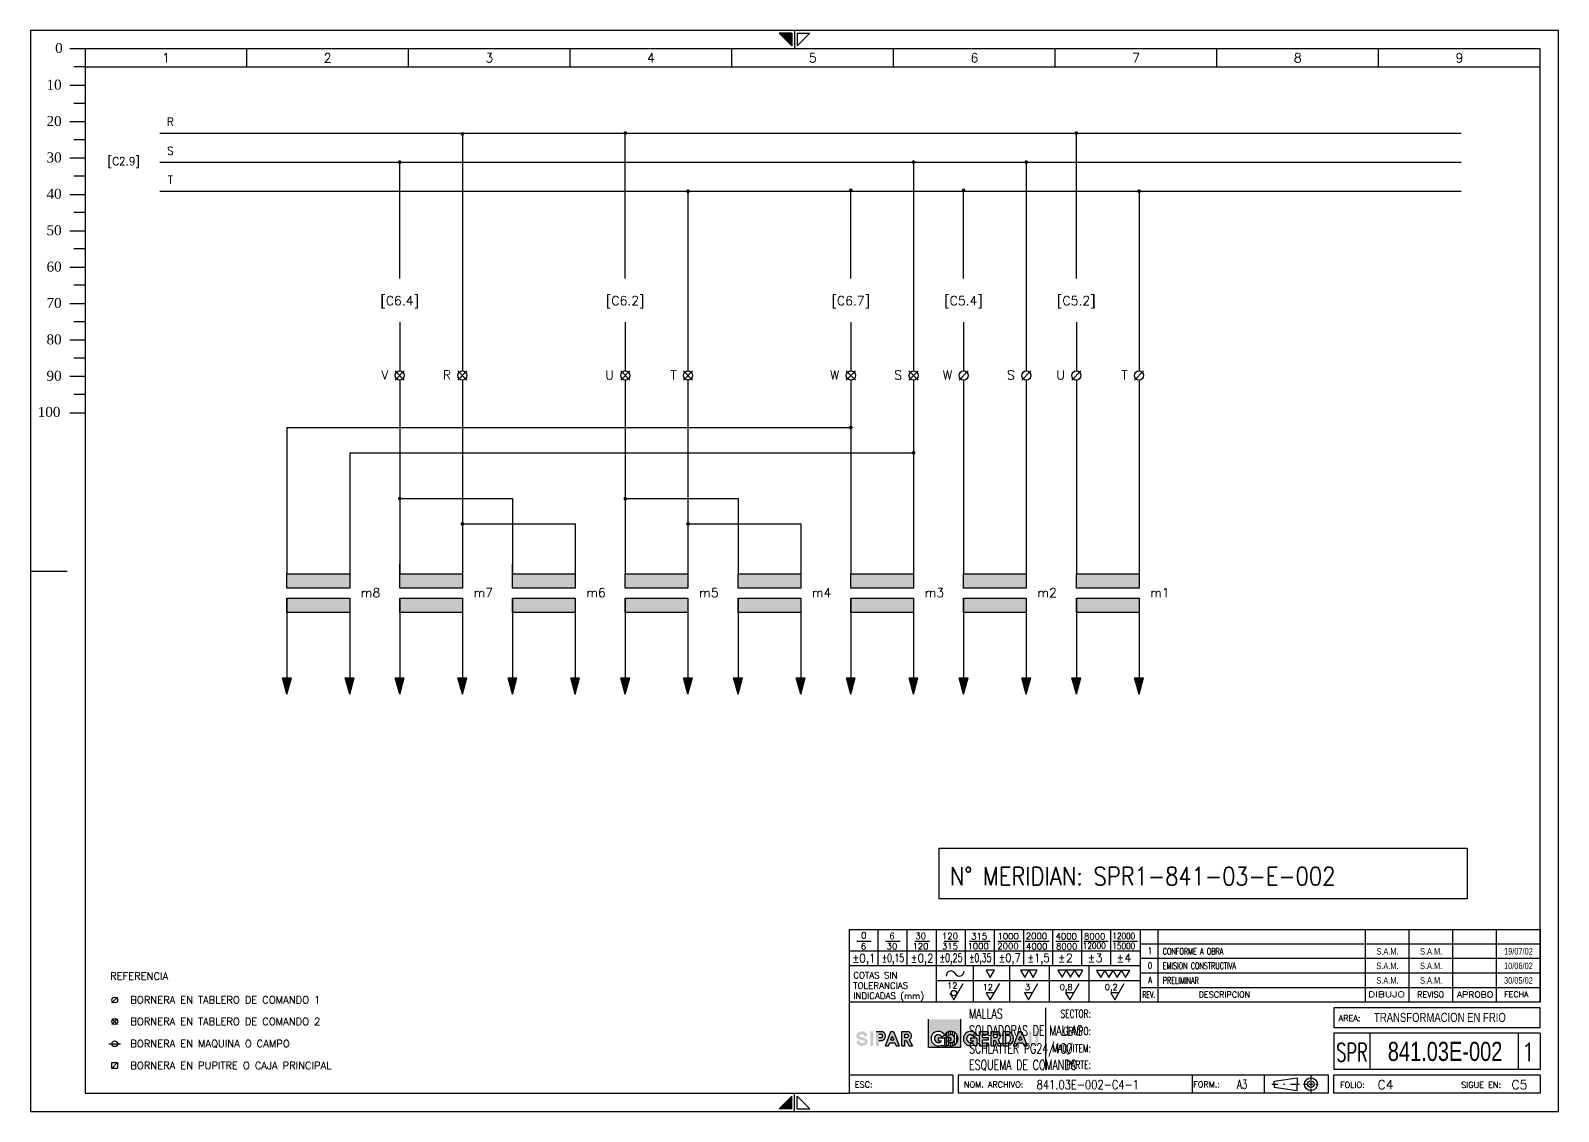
# Model space of a CAD drawing. Header units: millimetres. Extents: x 0 to 420, y 0 to 297.
import ezdxf
from ezdxf.enums import TextEntityAlignment as Align

# ---------------------------------------------------------------- set-up
doc = ezdxf.new("R2010")
doc.units = ezdxf.units.MM
for name, color, linetype in [('COMPONENTES', 4, 'Continuous'), ('LINE-CONEX', 3, 'Continuous'), ('MARGENES', 6, 'Continuous'), ('REC', 6, 'Continuous'), ('TEX', 150, 'Continuous'), ('TEXTO', 7, 'Continuous'), ('Textos', 150, 'Continuous'), ('TITULO', 6, 'Continuous')]:
    doc.layers.add(name, color=color, linetype=linetype)
doc.styles.add('ARIAL', font='arial.ttf', dxfattribs={"height": 2})
doc.styles.add('DUTCH801', font='dutcheb.ttf', dxfattribs={"width": 1.75, "height": 2.75})
doc.styles.add('LCOTAS', font='ROMANS')
doc.styles.add('LETRA2', font='swissk.ttf', dxfattribs={"height": 2})
doc.styles.add('LETRA25', font='romans', dxfattribs={"height": 2.5})
doc.styles.add('LETRA4', font='ROMANS', dxfattribs={"height": 4})
doc.styles.add('LETRA5', font='ROMANS', dxfattribs={"height": 5})
doc.styles.add('ROMANS', font='romans.shx', dxfattribs={"width": 0.85})
doc.styles.get("Standard").update_dxf_attribs({"font": 'arial.ttf'})

# ---------------------------------------------------------------- blocks, each defined once
blk = doc.blocks.new('A3')
at = {"layer": 'TEX'}
h = blk.add_hatch(color=256, dxfattribs=at)
h.paths.add_polyline_path([(255.67, 25.35), (246.84, 25.35), (246.84, 17.57), (255.67, 17.57)])
h.paths.add_polyline_path([(252.04, 18.24), (252.04, 18.01), (251.24, 18.01), (250.44, 18.01), (250.44, 18.24, -2.348205), (251.24, 21, -2.348205)], flags=16)
h.paths.add_polyline_path([(252.08, 19.4), (252.97, 19.4), (252.97, 20.2), (251.24, 20.2), (249.52, 20.2), (249.52, 19.4), (250.41, 19.4, -3.501885), (250.45, 20.54), (251.24, 21), (252.04, 20.54, -3.501885)], flags=0)
h = blk.add_hatch(color=256, dxfattribs=at)
h.paths.add_polyline_path([(228.13, 21.15), (228.25, 21.17), (228.36, 21.18), (228.49, 21.19), (228.63, 21.18), (228.75, 21.17), (228.86, 21.14), (228.97, 21.08), (229.08, 21), (229.15, 20.89), (229.18, 20.81), (229.2, 20.7), (229.21, 20.6), (230.01, 20.6), (230, 20.66), (230, 20.7), (229.99, 20.75), (229.99, 20.8), (229.98, 20.84), (229.98, 20.88), (229.97, 20.92), (229.96, 20.96), (229.95, 21), (229.94, 21.04), (229.93, 21.08), (229.91, 21.12), (229.9, 21.17), (229.88, 21.21), (229.86, 21.25), (229.83, 21.29), (229.81, 21.34), (229.78, 21.38), (229.75, 21.43), (229.71, 21.47), (229.68, 21.51), (229.64, 21.55), (229.6, 21.59), (229.56, 21.63), (229.52, 21.66), (229.47, 21.7), (229.43, 21.73), (229.38, 21.76), (229.34, 21.79), (229.29, 21.81), (229.25, 21.83), (229.21, 21.85), (229.16, 21.87), (229.12, 21.89), (229.08, 21.9), (229.03, 21.92), (228.99, 21.93), (228.95, 21.94), (228.91, 21.95), (228.87, 21.95), (228.83, 21.96), (228.78, 21.97), (228.74, 21.97), (228.7, 21.97), (228.66, 21.98), (228.62, 21.98), (228.58, 21.98), (228.54, 21.98), (228.5, 21.98), (228.46, 21.98), (228.42, 21.98), (228.38, 21.98), (228.34, 21.98), (228.3, 21.98), (228.25, 21.97), (228.21, 21.97), (228.16, 21.97), (228.11, 21.96), (228.06, 21.95), (228.01, 21.94), (227.95, 21.93), (227.9, 21.92), (227.84, 21.9), (227.78, 21.88), (227.72, 21.86), (227.66, 21.83), (227.6, 21.8), (227.54, 21.77), (227.48, 21.73), (227.42, 21.69), (227.37, 21.65), (227.32, 21.6), (227.27, 21.55), (227.23, 21.5), (227.19, 21.44), (227.15, 21.38), (227.12, 21.31), (227.1, 21.25), (227.07, 21.18), (227.05, 21.12), (227.03, 21.05), (227.02, 20.98), (227.01, 20.92), (227, 20.85), (227, 20.79), (227, 20.72), (227, 20.66), (227.01, 20.6), (227.02, 20.54), (227.04, 20.49), (227.05, 20.44), (227.08, 20.39), (227.1, 20.34), (227.13, 20.29), (227.16, 20.24), (227.19, 20.2), (227.23, 20.16), (227.26, 20.11), (227.3, 20.07), (227.34, 20.04), (227.38, 20), (227.39, 19.99), (227.54, 19.91), (227.8, 19.79), (228.09, 19.7), (228.41, 19.62), (228.72, 19.54), (228.99, 19.49), (229.14, 19.43), (229.29, 19.29), (229.28, 19.1), (229.2, 18.94), (229.03, 18.86), (228.78, 18.82), (228.55, 18.81), (228.34, 18.82), (228.19, 18.86), (228.04, 18.96), (227.92, 19.1), (227.89, 19.21), (227.87, 19.4), (227.07, 19.4), (227.07, 19.34), (227.08, 19.3), (227.08, 19.25), (227.09, 19.2), (227.09, 19.16), (227.1, 19.12), (227.11, 19.08), (227.12, 19.04), (227.13, 19), (227.14, 18.96), (227.15, 18.92), (227.16, 18.88), (227.18, 18.83), (227.2, 18.79), (227.22, 18.75), (227.24, 18.71), (227.27, 18.66), (227.3, 18.62), (227.33, 18.57), (227.36, 18.53), (227.4, 18.49), (227.44, 18.45), (227.48, 18.41), (227.52, 18.37), (227.56, 18.34), (227.6, 18.3), (227.65, 18.27), (227.69, 18.24), (227.74, 18.21), (227.78, 18.19), (227.83, 18.17), (227.87, 18.15), (227.91, 18.13), (227.96, 18.11), (228, 18.1), (228.04, 18.08), (228.08, 18.07), (228.13, 18.06), (228.17, 18.05), (228.21, 18.05), (228.25, 18.04), (228.29, 18.03), (228.33, 18.03), (228.37, 18.03), (228.41, 18.02), (228.45, 18.02), (228.49, 18.02), (228.53, 18.02), (228.57, 18.02), (228.61, 18.02), (228.65, 18.02), (228.7, 18.02), (228.74, 18.02), (228.78, 18.02), (228.82, 18.03), (228.87, 18.03), (228.92, 18.03), (228.97, 18.04), (229.02, 18.05), (229.07, 18.06), (229.12, 18.07), (229.18, 18.08), (229.24, 18.1), (229.29, 18.12), (229.35, 18.14), (229.42, 18.17), (229.48, 18.2), (229.54, 18.23), (229.59, 18.27), (229.65, 18.31), (229.71, 18.35), (229.76, 18.4), (229.8, 18.45), (229.85, 18.5), (229.89, 18.56), (229.92, 18.62), (229.95, 18.69), (229.98, 18.75), (230, 18.82), (230.03, 18.88), (230.04, 18.95), (230.06, 19.02), (230.07, 19.08), (230.07, 19.15), (230.08, 19.21), (230.08, 19.28), (230.07, 19.34), (230.07, 19.4), (230.05, 19.46), (230.04, 19.51), (230.02, 19.56), (230, 19.61), (229.97, 19.66), (229.95, 19.71), (229.92, 19.76), (229.88, 19.8), (229.85, 19.84), (229.81, 19.89), (229.77, 19.93), (229.73, 19.96), (229.69, 20), (229.68, 20.01), (229.64, 20.03), (229.58, 20.06), (229.53, 20.09), (229.48, 20.11), (229.43, 20.14), (229.38, 20.16), (229.34, 20.18), (229.29, 20.19), (229.25, 20.21), (229.21, 20.23), (229.17, 20.24), (229.13, 20.25), (229.09, 20.27), (229.05, 20.28), (229.02, 20.29), (228.98, 20.3), (228.94, 20.31), (228.9, 20.32), (228.86, 20.33), (228.82, 20.34), (228.79, 20.35), (228.69, 20.37), (228.62, 20.39), (228.55, 20.41), (228.51, 20.42), (228.47, 20.43), (228.44, 20.44), (228.4, 20.45), (228.36, 20.46), (228.33, 20.46), (228.29, 20.47), (228.26, 20.48), (228.18, 20.5), (228.09, 20.52), (227.98, 20.56), (227.87, 20.62), (227.79, 20.71), (227.79, 20.83), (227.82, 20.96), (227.89, 21.06), (228, 21.12)])
h.paths.add_polyline_path([(230.87, 18.01), (231.67, 18.01), (231.67, 21.99), (230.87, 21.99)])
h.paths.add_polyline_path([(232.42, 18.01), (233.22, 18.01), (233.22, 19.5), (234.14, 19.5, 0.708852), (234.14, 21.99), (232.42, 21.99)])
h.paths.add_polyline_path([(233.22, 20.3), (233.22, 21.2), (233.97, 21.2, -0.566556), (233.97, 20.3)], flags=16)
h.paths.add_polyline_path([(236.19, 18.83), (237.62, 18.83), (237.94, 18.01), (238.8, 18.01), (237.24, 21.99), (236.52, 21.99), (235.03, 18.01), (235.88, 18.01)])
h.paths.add_polyline_path([(236.49, 19.63), (236.89, 20.7), (237.31, 19.63)], flags=16)
h.paths.add_polyline_path([(240.35, 19.5), (240.71, 19.5), (241.52, 18.01), (242.43, 18.01), (241.52, 19.67, 0.672291), (241.2, 21.99), (239.55, 21.99), (239.55, 18.01), (240.35, 18.01)])
h.paths.add_polyline_path([(240.35, 20.3), (240.35, 21.2), (241.15, 21.2, -0.508421), (241.1, 20.3)], flags=16)
h = blk.add_hatch(dxfattribs=at)
h.set_pattern_fill('ANSI31', color=256, scale=0.179464, angle=45, style=0)
h.set_pattern_definition([(90, (130.9459, 1.37434), (-0.5697977, 1e-16), [])])
h.paths.add_polyline_path([(251.24, 21), (252.04, 20.54, -3.501885), (252.08, 19.4), (252.97, 19.4), (252.97, 20.2), (251.24, 20.2), (251.24, 18.01), (252.04, 18.01), (252.04, 18.24, 2.348205)])
h = blk.add_hatch(color=256, dxfattribs=at)
h.paths.add_polyline_path([(259.33, 18.24), (259.33, 18.01), (260.13, 18.01), (260.13, 20.2), (258.4, 20.2), (258.4, 19.4), (259.29, 19.4, -3.501885), (259.33, 20.54), (260.13, 21, 2.348205)])
h.paths.add_polyline_path([(263.26, 21.99), (260.87, 21.99), (260.87, 18.01), (263.26, 18.01), (263.26, 18.8), (261.66, 18.8), (261.66, 19.56), (263.26, 19.56), (263.26, 20.36), (261.66, 20.36), (261.66, 21.2), (263.26, 21.2)])
h.paths.add_polyline_path([(265.68, 21.99), (264.02, 21.99), (264.02, 18.01), (264.82, 18.01), (264.82, 19.5), (265.18, 19.5), (265.99, 18.01), (266.9, 18.01), (266, 19.67, 0.672291)])
h.paths.add_polyline_path([(264.82, 21.2), (265.63, 21.2, -0.508421), (265.58, 20.3), (264.82, 20.3)], flags=16)
h.paths.add_polyline_path([(268.57, 21.99), (267.33, 21.99), (267.33, 18.01), (268.59, 18.01, 0.825148)])
h.paths.add_polyline_path([(268.12, 21.2), (268.49, 21.2, -0.780464), (268.5, 18.8), (268.12, 18.8)], flags=16)
h.paths.add_polyline_path([(272.41, 21.97), (271.69, 21.99), (270.19, 18.01), (271.04, 18.01), (271.35, 18.83), (272.79, 18.83), (273.11, 18.01), (273.97, 18.01)])
h.paths.add_polyline_path([(272.05, 20.7), (272.47, 19.63), (271.65, 19.63)], flags=16)
h.paths.add_polyline_path([(275.15, 21.99), (274.35, 21.99), (274.35, 19.12, 0.841466), (277, 19.12), (277, 21.99), (276.2, 21.99), (276.2, 19.2, -0.760831), (275.15, 19.2)])
at = {"layer": 'MARGENES', "color": 4}
for p, q in [((420, 297), (0, 297)), ((0, 297), (0, 0)), ((209.23, 296.25), (205.83, 296.25)), ((209.23, 292.85), (205.83, 296.25)), ((209.23, 296.25), (209.23, 292.85)), ((210, 297), (210, 292)), ((210.77, 292.85), (214.17, 296.25)), ((210.77, 296.25), (214.17, 296.25)), ((210.77, 296.25), (210.77, 292.85)), ((420, 0), (420, 297)), ((0, 148.5), (10.02, 148.5)), ((210, 0), (210, 5)), ((0, 0), (420, 0)), ((209.23, 4.15), (205.83, 0.75)), ((209.23, 0.75), (205.83, 0.75)), ((209.23, 0.75), (209.23, 4.15)), ((210.77, 4.15), (214.17, 0.75)), ((210.77, 0.75), (210.77, 4.15)), ((210.77, 0.75), (214.17, 0.75))]:
    blk.add_line(p, q, dxfattribs=at)
at = {"layer": 'MARGENES'}
for p, q in [((415, 292), (15, 292)), ((15, 292), (15, 5)), ((415, 30), (415, 292)), ((415, 50), (415, 30)), ((415, 23), (415, 28.5)), ((415, 21.5), (415, 11.5)), ((415, 10), (415, 5)), ((15, 5), (225, 5)), ((253.5, 5), (225, 5)), ((356.78, 5), (255, 5)), ((415, 5), (358.28, 5))]:
    blk.add_line(p, q, dxfattribs=at)
at = {"layer": 'MARGENES', "color": 1}
for p, q in [((59.44, 287), (59.44, 292)), ((103.89, 287), (103.89, 292)), ((148.33, 287), (148.33, 292)), ((192.78, 287), (192.78, 292)), ((237.22, 287), (237.22, 292)), ((281.67, 287), (281.67, 292)), ((326.11, 287), (326.11, 292)), ((370.56, 287), (370.56, 292)), ((15, 287), (415, 287)), ((227.1, 46.76), (231.1, 46.76)), ((233, 40), (233, 50)), ((235.06, 46.82), (239.06, 46.82)), ((241, 40), (241, 50)), ((243.1, 46.76), (247.1, 46.76)), ((249, 30), (249, 50)), ((251.1, 46.76), (255.1, 46.76)), ((257, 40), (257, 50)), ((258.14, 46.76), (263.81, 46.76)), ((265, 40), (265, 50)), ((265.88, 46.76), (272.28, 46.76)), ((273, 40), (273, 50)), ((273.41, 46.76), (280, 46.76)), ((281, 40), (281, 50)), ((281.87, 46.76), (288.24, 46.76)), ((289, 40), (289, 50)), ((289.57, 46.76), (296.2, 46.76)), ((297, 40), (297, 50)), ((297.52, 46.76), (304.29, 46.76)), ((310, 30), (310, 50)), ((367, 30), (367, 50)), ((379, 30), (379, 50)), ((391, 30), (391, 50)), ((403, 30), (403, 50)), ((305, 44), (225, 44)), ((415, 46), (305, 46)), ((415, 42), (305, 42)), ((259.09, 40), (259.09, 30)), ((269.09, 40), (269.09, 30)), ((280.02, 40), (280.02, 30)), ((290.95, 40), (290.95, 30)), ((415, 38), (305, 38)), ((305, 35.88), (249, 35.88)), ((253.8, 30.65), (256.41, 35.15)), ((263.8, 30.65), (266.41, 35.15)), ((274.32, 30.65), (276.92, 35.15)), ((285.67, 30.65), (288.27, 35.15)), ((298.06, 30.65), (300.66, 35.15)), ((415, 34), (305, 34)), ((252.67, 32.62), (253.8, 30.65)), ((262.67, 32.62), (263.8, 30.65)), ((264.94, 32.62), (262.67, 32.62)), ((273.19, 32.62), (274.32, 30.65)), ((275.46, 32.62), (273.19, 32.62)), ((284.53, 32.62), (285.67, 30.65)), ((286.81, 32.62), (284.53, 32.62)), ((296.92, 32.62), (298.06, 30.65)), ((299.2, 32.62), (296.92, 32.62)), ((351.94, 9.77), (351.94, 8.55)), ((341.17, 7.49), (342.83, 7.49)), ((344.43, 7.49), (344.79, 7.49)), ((346.34, 7.49), (348.79, 7.49)), ((349.91, 7.49), (350.08, 7.49)), ((349.99, 7.49), (350.86, 7.49)), ((351.35, 7.49), (352.48, 7.49)), ((351.94, 8.39), (351.94, 8.23)), ((351.94, 8.02), (351.94, 6.94)), ((351.94, 6.7), (351.94, 6.45)), ((351.94, 6.26), (351.94, 5.18)), ((353.02, 7.49), (353.16, 7.49)), ((353.42, 7.49), (353.96, 7.49))]:
    blk.add_line(p, q, dxfattribs=at)
at = {"layer": 'MARGENES', "color": 7}
for p, q in [((225, 50), (415, 50)), ((305, 50), (305, 30)), ((305, 40), (225, 40)), ((415, 30), (225, 30)), ((279, 28.5), (279, 11.5)), ((415, 28.5), (358.28, 28.5)), ((358.28, 28.5), (358.28, 23)), ((415, 23), (358.28, 23)), ((415, 21.5), (358.28, 21.5)), ((358.28, 21.5), (358.28, 11.5)), ((368.28, 11.5), (368.28, 21.5)), ((409, 11.5), (409, 21.5)), ((253.5, 10), (225, 10)), ((253.5, 10), (253.5, 5)), ((356.78, 10), (255, 10)), ((255, 10), (255, 5)), ((319.3, 10), (319.3, 5)), ((339.1, 10), (339.1, 5)), ((356.78, 5), (356.78, 10)), ((415, 11.5), (358.28, 11.5)), ((415, 10), (358.28, 10)), ((358.28, 5), (358.28, 10))]:
    blk.add_line(p, q, dxfattribs=at)
at = {"layer": 'MARGENES', "color": 1}
for points in [[(262.67, 38.81), (263.8, 36.84), (264.94, 38.81)], [(272.17, 38.81), (273.3, 36.84), (274.44, 38.81)], [(274.44, 38.81), (275.58, 36.84), (276.72, 38.81)], [(282.43, 38.82), (283.57, 36.85), (284.71, 38.82)], [(284.71, 38.82), (285.84, 36.85), (286.98, 38.82)], [(286.98, 38.82), (288.12, 36.85), (289.26, 38.82)], [(293.04, 38.76), (294.18, 36.79), (295.32, 38.76)], [(295.32, 38.76), (296.45, 36.79), (297.59, 38.76)], [(297.59, 38.76), (298.73, 36.79), (299.87, 38.76)], [(299.87, 38.76), (301, 36.79), (302.14, 38.76)]]:
    blk.add_lwpolyline(points, close=True, dxfattribs=at)
blk.add_circle((253.82, 32.5), 0.742, dxfattribs=at)
for centre, start, end in [((253.01, 37.3), 25.3098, 184.5991), ((255.32, 38.52), 210.3269, 2.285)]:
    blk.add_arc(centre, 1.31, start, end, dxfattribs=at)
at = {"layer": 'MARGENES', "color": 4}
for points in [[(209.23, 296.25), (209.23, 292.85), (205.83, 296.25)], [(209.23, 0.75), (209.23, 4.15), (205.83, 0.75)]]:
    blk.add_solid(points, dxfattribs=at)
at = {"layer": 'REC', "color": 1}
for p, q in [((15, 292), (10.8, 292)), ((15, 287), (11.9, 287)), ((10.8, 282), (15, 282)), ((15, 277), (11.9, 277)), ((10.8, 272), (15, 272)), ((15, 267), (11.9, 267)), ((10.8, 262), (15, 262)), ((15, 257), (11.9, 257)), ((10.8, 252), (15, 252)), ((15, 247), (11.9, 247)), ((10.8, 242), (15, 242)), ((15, 237), (11.9, 237)), ((10.8, 232), (15, 232)), ((15, 227), (11.9, 227)), ((10.8, 222), (15, 222)), ((15, 217), (11.9, 217)), ((10.8, 212), (15, 212)), ((15, 207), (11.9, 207)), ((10.8, 202), (15, 202)), ((15, 197), (11.9, 197)), ((10.8, 192), (15, 192))]:
    blk.add_line(p, q, dxfattribs=at)
at = {"layer": 'REC'}
blk.add_line((225, 50), (225, 5), dxfattribs=at)
at = {"layer": 'TEX'}
for p, q in [((246.84, 17.57), (246.84, 25.35)), ((255.67, 25.35), (255.67, 17.57)), ((232.42, 21.99), (234.14, 21.99)), ((233.22, 21.2), (233.97, 21.2)), ((235.03, 18.01), (236.52, 21.99)), ((236.52, 21.99), (237.24, 21.99)), ((237.24, 21.99), (238.8, 18.01)), ((239.55, 18.01), (239.55, 21.99)), ((239.55, 21.99), (241.2, 21.99)), ((240.35, 20.3), (240.35, 21.2)), ((240.35, 21.2), (241.15, 21.2)), ((260.87, 18.01), (260.87, 21.99)), ((260.87, 21.99), (263.26, 21.99)), ((261.66, 20.36), (261.66, 21.2)), ((261.66, 21.2), (263.26, 21.2)), ((263.26, 21.99), (263.26, 21.2)), ((264.02, 18.01), (264.02, 21.99)), ((264.02, 21.99), (265.68, 21.99)), ((264.82, 20.3), (264.82, 21.2)), ((264.82, 21.2), (265.63, 21.2)), ((267.33, 18.01), (267.33, 21.99)), ((267.33, 21.99), (268.57, 21.99)), ((268.12, 18.8), (268.12, 21.2)), ((268.12, 21.2), (268.49, 21.2)), ((270.19, 18.01), (271.69, 21.99)), ((271.69, 21.99), (272.41, 21.97)), ((272.41, 21.97), (273.97, 18.01)), ((233.22, 20.3), (233.97, 20.3)), ((233.22, 19.5), (234.14, 19.5)), ((235.03, 18.01), (235.88, 18.01)), ((235.88, 18.01), (236.19, 18.83)), ((236.19, 18.83), (237.62, 18.83)), ((236.49, 19.63), (236.89, 20.7)), ((236.49, 19.63), (237.31, 19.63)), ((236.89, 20.7), (237.31, 19.63)), ((237.62, 18.83), (237.94, 18.01)), ((237.94, 18.01), (238.8, 18.01)), ((239.55, 18.01), (240.35, 18.01)), ((240.35, 20.3), (241.1, 20.3)), ((240.35, 18.01), (240.35, 19.5)), ((240.35, 19.5), (240.71, 19.5)), ((240.71, 19.5), (241.52, 18.01)), ((241.52, 19.67), (242.43, 18.01)), ((241.52, 18.01), (242.43, 18.01)), ((255.67, 17.57), (246.84, 17.57)), ((249.52, 20.2), (249.52, 19.4)), ((249.52, 20.2), (251.24, 20.2)), ((249.52, 19.4), (250.41, 19.4)), ((250.44, 18.24), (250.44, 18.01)), ((251.24, 18.01), (250.44, 18.01)), ((250.45, 20.54), (251.24, 21)), ((252.04, 20.54), (251.24, 21)), ((252.97, 20.2), (251.24, 20.2)), ((251.24, 20.2), (251.24, 18.01)), ((251.24, 20.2), (251.24, 18.01)), ((251.24, 18.01), (252.04, 18.01)), ((252.04, 18.24), (252.04, 18.01)), ((252.97, 19.4), (252.08, 19.4)), ((252.97, 20.2), (252.97, 19.4)), ((258.4, 20.2), (260.13, 20.2)), ((258.4, 20.2), (258.4, 19.4)), ((258.4, 19.4), (259.29, 19.4)), ((259.33, 20.54), (260.13, 21)), ((259.33, 18.24), (259.33, 18.01)), ((260.13, 18.01), (259.33, 18.01)), ((260.13, 20.2), (260.13, 18.01)), ((260.87, 18.01), (263.26, 18.01)), ((261.66, 20.36), (263.26, 20.36)), ((261.66, 18.8), (261.66, 19.56)), ((263.26, 19.56), (261.66, 19.56)), ((263.26, 18.8), (261.66, 18.8)), ((263.26, 20.36), (263.26, 19.56)), ((263.26, 18.01), (263.26, 18.8)), ((264.02, 18.01), (264.82, 18.01)), ((264.82, 20.3), (265.58, 20.3)), ((264.82, 18.01), (264.82, 19.5)), ((264.82, 19.5), (265.18, 19.5)), ((265.18, 19.5), (265.99, 18.01)), ((265.99, 18.01), (266.9, 18.01)), ((266, 19.67), (266.9, 18.01)), ((267.33, 18.01), (268.59, 18.01)), ((268.12, 18.8), (268.5, 18.8)), ((270.19, 18.01), (271.04, 18.01)), ((271.04, 18.01), (271.35, 18.83)), ((271.35, 18.83), (272.79, 18.83)), ((271.65, 19.63), (272.05, 20.7)), ((271.65, 19.63), (272.47, 19.63)), ((272.05, 20.7), (272.47, 19.63)), ((272.79, 18.83), (273.11, 18.01)), ((273.11, 18.01), (273.97, 18.01))]:
    blk.add_line(p, q, dxfattribs=at)
for centre, radius, start, end in [((233.7, 20.75), 0.524, 300.9321, 59.0679), ((233.7, 20.75), 1.32, 289.338, 70.662), ((240.8, 20.77), 0.558, 302.7945, 50.5935), ((240.89, 20.77), 1.27, 300.0461, 75.6964), ((249.52, 20), 1.99, 30, 297.7317), ((249.52, 20), 1.08, 30, 326.251), ((252.97, 20), 1.99, 242.2683, 150), ((252.97, 20), 1.08, 213.749, 150), ((258.4, 20), 1.99, 30, 297.7317), ((258.4, 20), 1.08, 30, 326.251), ((265.27, 20.77), 0.558, 302.7945, 50.5935), ((265.36, 20.77), 1.27, 300.0461, 75.6964), ((268.2, 20), 1.23, 284.4183, 76.3013), ((268.2, 20), 2.03, 281.2242, 79.3349)]:
    blk.add_arc(centre, radius, start, end, dxfattribs=at)
at = {"layer": 'Textos'}
for p, q in [((341.85, 8.34), (348.22, 9.24)), ((348.22, 9.24), (348.22, 7.49)), ((341.85, 7.49), (341.85, 8.34)), ((341.85, 7.49), (341.85, 6.63)), ((341.85, 6.63), (348.22, 5.73)), ((348.22, 5.73), (348.22, 7.49))]:
    blk.add_line(p, q, dxfattribs=at)
for radius in [1.75, 0.877]:
    blk.add_circle((351.94, 7.49), radius, dxfattribs=at)
at = {"layer": 'MARGENES', "color": 1, "style": 'LCOTAS'}
for s, height, p in [('0', 1.71, (228.3, 47.52)), ('6', 1.71, (228.26, 44.52)), ('30', 1.71, (235.33, 44.55)), ('6', 1.71, (236.08, 47.38)), ('120', 1.71, (242.42, 44.55)), ('30', 1.71, (243.21, 47.37)), ('315', 1.71, (250.53, 44.55)), ('120', 1.71, (250.53, 47.32)), ('1000', 1.71, (257.54, 44.57)), ('315', 1.71, (258.57, 47.26)), ('2000', 1.71, (265.77, 44.58)), ('1000', 1.71, (265.8, 47.3)), ('2000', 1.71, (273.58, 47.32)), ('4000', 1.71, (273.66, 44.5)), ('4000', 1.71, (281.77, 47.28)), ('8000', 1.71, (281.9, 44.51)), ('8000', 1.71, (289.58, 47.26)), ('%%P2', 2.3, (282.4, 41.04)), ('%%P3', 2.3, (290.53, 41.04)), ('%%P4', 2.3, (298.48, 41.04)), ('COTAS SIN', 1.743, (226.15, 36.55)), ('TOLERANCIAS', 1.743, (226.15, 33.72)), ('12', 1.656, (251.94, 33.74)), ('12', 1.656, (261.7, 33.33)), ('3', 1.66, (273.35, 33.33)), ('0,8', 1.656, (282.92, 33.33)), ('0,2', 1.656, (295.31, 33.33)), ('INDICADAS (mm)', 1.743, (226.15, 30.9))]:
    blk.add_text(s, height=height, dxfattribs=at).set_placement(p)
for s, height, width, p, p2 in [('12000', 1.71, 0.797835, (289.25, 44.67), (295.55, 44.67)), ('12000', 1.71, 0.790089, (297.4, 47.32), (303.64, 47.32)), ('15000', 1.71, 0.790089, (297.4, 44.63), (303.64, 44.63)), ('%%P0,1', 2.3, 0.865454, (225.88, 40.96), (232.23, 40.96)), ('%%P0,15', 2.3, 0.598358, (234.03, 41.03), (240.12, 41.03)), ('%%P0,2', 2.3, 0.787915, (241.91, 40.96), (248.21, 40.96)), ('%%P0,25', 2.3, 0.617458, (249.89, 41.06), (256.18, 41.06)), ('%%P0,35', 2.3, 0.603736, (257.99, 41.06), (264.14, 41.06)), ('%%P0,7', 2.3, 0.760403, (266.1, 41.06), (272.18, 41.06)), ('%%P1,5', 2.3, 0.762292, (274.03, 41.03), (280.12, 41.03))]:
    blk.add_text(s, height=height, dxfattribs=dict(at, width=width)).set_placement(p, p2, align=Align.FIT)
at = {"layer": 'REC', "color": 1, "style": 'DUTCH801'}
for s, p in [('0', (6.76, 290.84)), ('10', (4.39, 280.77)), ('20', (4.39, 270.77)), ('30', (4.39, 260.77)), ('40', (4.39, 250.77)), ('50', (4.39, 240.77)), ('60', (4.39, 230.77)), ('70', (4.39, 220.77)), ('80', (4.39, 210.77)), ('90', (4.39, 200.77)), ('100', (1.98, 190.84))]:
    blk.add_text(s, height=2.75, dxfattribs=at).set_placement(p)
at = {"layer": 'TEX', "style": 'LCOTAS'}
for s, p in [('1', (37.22, 289.5)), ('2', (81.67, 289.5)), ('3', (126.11, 289.5)), ('4', (170.56, 289.5)), ('5', (215, 289.5)), ('6', (259.44, 289.5)), ('7', (303.89, 289.5)), ('8', (348.33, 289.5)), ('9', (392.78, 289.5))]:
    blk.add_text(s, height=2.5, dxfattribs=at).set_placement(p, align=Align.MIDDLE_CENTER)
at = {"layer": 'TEX', "width": 0.6456}
for tag, p in [('DIBUJO', (373, 48)), ('REVISO', (385, 48)), ('APROBO', (397, 48)), ('FECHA', (409, 48)), ('DIBUJO', (373, 44)), ('REVISO', (385, 44)), ('APROBO', (397, 44)), ('FECHA', (409, 44)), ('DIBUJO', (373, 40)), ('REVISO', (385, 40)), ('APROBO', (397, 40)), ('FECHA', (409, 40)), ('DIBUJO', (373, 36)), ('REVISO', (385, 36)), ('APROBO', (397, 36)), ('FECHA', (409, 36))]:
    blk.add_attdef(tag, text='', height=1.8, dxfattribs=at).set_placement(p, align=Align.MIDDLE_CENTER)
at = {"layer": 'Textos', "style": 'LCOTAS'}
for s, height, width, p, p2 in [('REV.', 1.8, 0.645643, (305.64, 31.2), (309.18, 31.2)), ('DIBUJO', 1.6, 1.231263, (367.73, 31.37), (377.77, 31.37)), ('APROBO', 1.6, 1.075207, (392.08, 31.33), (402.07, 31.33))]:
    blk.add_text(s, height=height, dxfattribs=dict(at, width=width)).set_placement(p, p2, align=Align.FIT)
for s, height, p in [('DESCRIPCION', 1.62, (321.1, 31.3)), ('REVISO', 1.6, (381.15, 31.32)), ('FECHA', 1.6, (405.07, 31.37)), ('AREA:', 1.627, (359.58, 24.81)), ('ESC:', 1.627, (226.58, 6.56)), ('NOM. ARCHIVO:', 1.6271, (256.58, 6.56)), ('FORM.:', 1.627, (319.62, 6.62)), ('FOLIO:', 1.627, (359.97, 6.47)), ('SIGUE EN:', 1.627, (393.27, 6.47))]:
    blk.add_text(s, height=height, dxfattribs=at).set_placement(p)
at = {"layer": 'Textos', "style": 'LCOTAS', "width": 0.7}
for s, p in [('SECTOR:', (291.49, 25.76)), ('GRUPO:', (291.49, 21.03)), ('MAQ/ITEM:', (291.49, 16.26)), ('PARTE:', (291.49, 11.74))]:
    blk.add_text(s, height=2.169, dxfattribs=at).set_placement(p, align=Align.RIGHT)
at = {"layer": 'Textos', "style": 'LCOTAS', "width": 0.645643}
for p in [(307.74, 48.1), (307.74, 44.1), (307.74, 40.1), (307.74, 36.1)]:
    blk.add_attdef('REV', text='', height=1.8, dxfattribs=at).set_placement(p, align=Align.MIDDLE)
at = {"layer": 'Textos'}
for tag, p, height, style, width in [('TEXTO_DE_REVISION', (311.23, 47.1), 1.8, 'LCOTAS', 0.645643), ('TEXTO_DE_REVISION', (311.23, 43.1), 1.8, 'LCOTAS', 0.645643), ('TEXTO_DE_REVISION', (311.23, 39.1), 1.8, 'LCOTAS', 0.645643), ('TEXTO_DE_REVISION', (311.23, 35.1), 1.8, 'LCOTAS', 0.645643), ('ARCHIVO', (276.56, 6.1), 2.5, 'LETRA25', 0.8)]:
    blk.add_attdef(tag, p, '', height=height, dxfattribs=dict(at, style=style, width=width))
for tag, style, width, p in [('AREA', 'ARIAL', 0.75, (387.41, 25.84)), ('A', 'LETRA25', 0.7, (333.06, 7.45))]:
    blk.add_attdef(tag, text='', height=2.5, dxfattribs=dict(at, style=style, width=width)).set_placement(p, align=Align.MIDDLE_CENTER)
at = {"layer": 'Textos', "style": 'LETRA25'}
for tag, p in [('ESC', (232.65, 6.1)), ('FOLIO', (370.29, 6.1)), ('SIGUE EN', (407.08, 6.1))]:
    blk.add_attdef(tag, p, '', height=2.5, dxfattribs=at)
at = {"layer": 'TITULO', "color": 150, "style": 'LETRA4', "width": 0.7}
for tag, p in [('SECTOR', (292.49, 25.49)), ('GRUPO', (292.49, 20.87)), ('MAQ/ITEM', (292.49, 15.96)), ('PARTE', (292.49, 11.44))]:
    blk.add_attdef(tag, p, '', height=2.5, dxfattribs=at)
at = {"layer": 'TITULO', "style": 'LETRA5', "width": 0.65}
blk.add_attdef('COD', text='', height=5, dxfattribs=at).set_placement((363.24, 16.25), align=Align.MIDDLE)
at = {"layer": 'TITULO', "color": 6, "style": 'LETRA2', "width": 0.75}
blk.add_attdef('NUMERO', text='', height=5.25, dxfattribs=at).set_placement((388.84, 16.5), align=Align.MIDDLE_CENTER)
at = {"layer": 'TITULO', "style": 'LETRA5'}
blk.add_attdef('REV', text='', height=5, dxfattribs=at).set_placement((411.77, 16.3), align=Align.MIDDLE)

msp = doc.modelspace()

# ---------------------------------------------------------------- hatches: boundary and pattern name
at = {"layer": 'LINE-CONEX'}
h = msp.add_hatch(color=256, dxfattribs=at)
h.paths.add_polyline_path([(70.49, 119.11), (69.26, 119.11), (70.49, 114.64)])
h.paths.add_polyline_path([(70.49, 114.64), (71.71, 119.11), (70.49, 119.11)])
h = msp.add_hatch(color=256, dxfattribs=at)
h.paths.add_polyline_path([(87.72, 119.11), (86.49, 119.11), (87.72, 114.64)])
h.paths.add_polyline_path([(88.94, 119.11), (87.72, 119.11), (87.72, 114.64)])
h = msp.add_hatch(color=256, dxfattribs=at)
h.paths.add_polyline_path([(101.49, 119.11), (100.26, 119.11), (101.49, 114.64)])
h.paths.add_polyline_path([(101.49, 114.64), (102.71, 119.11), (101.49, 119.11)])
h = msp.add_hatch(color=256, dxfattribs=at)
h.paths.add_polyline_path([(118.72, 119.11), (117.49, 119.11), (118.72, 114.64)])
h.paths.add_polyline_path([(119.94, 119.11), (118.72, 119.11), (118.72, 114.64)])
h = msp.add_hatch(color=256, dxfattribs=at)
h.paths.add_polyline_path([(132.49, 119.11), (131.26, 119.11), (132.49, 114.64)])
h.paths.add_polyline_path([(132.49, 114.64), (133.71, 119.11), (132.49, 119.11)])
h = msp.add_hatch(color=256, dxfattribs=at)
h.paths.add_polyline_path([(149.72, 119.11), (148.49, 119.11), (149.72, 114.64)])
h.paths.add_polyline_path([(150.94, 119.11), (149.72, 119.11), (149.72, 114.64)])
h = msp.add_hatch(color=256, dxfattribs=at)
h.paths.add_polyline_path([(163.49, 119.11), (162.26, 119.11), (163.49, 114.64)])
h.paths.add_polyline_path([(163.49, 114.64), (164.71, 119.11), (163.49, 119.11)])
h = msp.add_hatch(color=256, dxfattribs=at)
h.paths.add_polyline_path([(180.72, 119.11), (179.49, 119.11), (180.72, 114.64)])
h.paths.add_polyline_path([(181.94, 119.11), (180.72, 119.11), (180.72, 114.64)])
h = msp.add_hatch(color=256, dxfattribs=at)
h.paths.add_polyline_path([(194.49, 119.11), (193.26, 119.11), (194.49, 114.64)])
h.paths.add_polyline_path([(194.49, 114.64), (195.71, 119.11), (194.49, 119.11)])
h = msp.add_hatch(color=256, dxfattribs=at)
h.paths.add_polyline_path([(211.72, 119.11), (210.49, 119.11), (211.72, 114.64)])
h.paths.add_polyline_path([(212.94, 119.11), (211.72, 119.11), (211.72, 114.64)])
h = msp.add_hatch(color=256, dxfattribs=at)
h.paths.add_polyline_path([(225.49, 119.11), (224.26, 119.11), (225.49, 114.64)])
h.paths.add_polyline_path([(225.49, 114.64), (226.71, 119.11), (225.49, 119.11)])
h = msp.add_hatch(color=256, dxfattribs=at)
h.paths.add_polyline_path([(242.72, 119.11), (241.49, 119.11), (242.72, 114.64)])
h.paths.add_polyline_path([(243.94, 119.11), (242.72, 119.11), (242.72, 114.64)])
h = msp.add_hatch(color=256, dxfattribs=at)
h.paths.add_polyline_path([(256.49, 119.11), (255.26, 119.11), (256.49, 114.64)])
h.paths.add_polyline_path([(256.49, 114.64), (257.71, 119.11), (256.49, 119.11)])
h = msp.add_hatch(color=256, dxfattribs=at)
h.paths.add_polyline_path([(273.72, 119.11), (272.49, 119.11), (273.72, 114.64)])
h.paths.add_polyline_path([(274.94, 119.11), (273.72, 119.11), (273.72, 114.64)])
h = msp.add_hatch(color=256, dxfattribs=at)
h.paths.add_polyline_path([(287.49, 119.11), (286.26, 119.11), (287.49, 114.64)])
h.paths.add_polyline_path([(287.49, 114.64), (288.71, 119.11), (287.49, 119.11)])
h = msp.add_hatch(color=256, dxfattribs=at)
h.paths.add_polyline_path([(304.72, 119.11), (303.49, 119.11), (304.72, 114.64)])
h.paths.add_polyline_path([(305.94, 119.11), (304.72, 119.11), (304.72, 114.64)])

# ---------------------------------------------------------------- linework, layer by layer
at = {"layer": 'COMPONENTES', "linetype": 'Continuous'}
for p, q in [((102.74, 203.47), (100.24, 200.97)), ((102.74, 200.97), (100.24, 203.47)), ((119.97, 203.47), (117.47, 200.97)), ((119.97, 200.97), (117.47, 203.47)), ((164.74, 203.47), (162.24, 200.97)), ((164.74, 200.97), (162.24, 203.47)), ((181.97, 203.47), (179.47, 200.97)), ((181.97, 200.97), (179.47, 203.47)), ((226.74, 203.47), (224.24, 200.97)), ((226.74, 200.97), (224.24, 203.47)), ((243.97, 203.47), (241.47, 200.97)), ((243.97, 200.97), (241.47, 203.47)), ((257.74, 203.47), (255.24, 200.97)), ((274.97, 203.47), (272.47, 200.97)), ((288.74, 203.47), (286.24, 200.97)), ((305.97, 203.47), (303.47, 200.97))]:
    msp.add_line(p, q, dxfattribs=at)
at = {"layer": 'COMPONENTES'}
for p, q in [((70.49, 141.07), (70.49, 137.07)), ((101.49, 141.07), (101.49, 137.07)), ((132.49, 141.07), (132.49, 137.07)), ((163.49, 141.07), (163.49, 137.07)), ((194.49, 141.07), (194.49, 137.07)), ((225.49, 141.07), (225.49, 137.07)), ((256.49, 141.07), (256.49, 137.07)), ((287.49, 141.07), (287.49, 137.07)), ((22.35, 29.83), (23.94, 31.41)), ((22.35, 23.89), (23.94, 25.47)), ((23.94, 23.89), (22.35, 25.47)), ((21.56, 18.59), (24.73, 18.59)), ((22.35, 11.83), (23.94, 13.41)), ((22.35, 13.41), (23.94, 13.41)), ((22.35, 11.83), (22.35, 13.41)), ((23.94, 13.41), (23.94, 11.83)), ((23.94, 11.83), (22.35, 11.83))]:
    msp.add_line(p, q, dxfattribs=at)
for points in [[(70.49, 147.75), (87.72, 147.75), (87.72, 143.75), (70.49, 143.75)], [(101.49, 147.75), (118.72, 147.75), (118.72, 143.75), (101.49, 143.75)], [(132.49, 147.75), (149.72, 147.75), (149.72, 143.75), (132.49, 143.75)], [(163.49, 147.75), (180.72, 147.75), (180.72, 143.75), (163.49, 143.75)], [(194.49, 147.75), (211.72, 147.75), (211.72, 143.75), (194.49, 143.75)], [(225.49, 147.75), (242.72, 147.75), (242.72, 143.75), (225.49, 143.75)], [(256.49, 147.75), (273.72, 147.75), (273.72, 143.75), (256.49, 143.75)], [(287.49, 147.75), (304.72, 147.75), (304.72, 143.75), (287.49, 143.75)], [(70.49, 141.07), (87.72, 141.07), (87.72, 137.07), (70.49, 137.07)], [(101.49, 141.07), (118.72, 141.07), (118.72, 137.07), (101.49, 137.07)], [(132.49, 141.07), (149.72, 141.07), (149.72, 137.07), (132.49, 137.07)], [(163.49, 141.07), (180.72, 141.07), (180.72, 137.07), (163.49, 137.07)], [(194.49, 141.07), (211.72, 141.07), (211.72, 137.07), (194.49, 137.07)], [(225.49, 141.07), (242.72, 141.07), (242.72, 137.07), (225.49, 137.07)], [(256.49, 141.07), (273.72, 141.07), (273.72, 137.07), (256.49, 137.07)], [(287.49, 141.07), (304.72, 141.07), (304.72, 137.07), (287.49, 137.07)]]:
    msp.add_lwpolyline(points, close=True, dxfattribs=at)
at = {"layer": 'COMPONENTES', "linetype": 'Continuous'}
for centre in [(101.49, 202.22), (118.72, 202.22), (163.49, 202.22), (180.72, 202.22), (225.49, 202.22), (242.72, 202.22), (256.49, 202.22), (273.72, 202.22), (287.49, 202.22), (304.72, 202.22)]:
    msp.add_circle(centre, 1.25, dxfattribs=at)
at = {"layer": 'COMPONENTES'}
for centre in [(23.14, 30.62), (23.14, 24.68), (23.14, 18.59)]:
    msp.add_circle(centre, 0.792, dxfattribs=at)
for points in [[(87.72, 143.75), (87.72, 147.75), (87.72, 143.75), (70.49, 143.75)], [(70.49, 147.75), (87.72, 147.75), (87.72, 143.75), (87.72, 147.75)], [(70.49, 147.75), (70.49, 143.75), (70.49, 147.75), (87.72, 147.75)], [(101.49, 147.75), (101.49, 143.75), (101.49, 147.75), (118.72, 147.75)], [(101.49, 147.75), (118.72, 147.75), (118.72, 143.75), (118.72, 147.75)], [(118.72, 143.75), (118.72, 147.75), (118.72, 143.75), (101.49, 143.75)], [(149.72, 143.75), (149.72, 147.75), (149.72, 143.75), (132.49, 143.75)], [(132.49, 147.75), (149.72, 147.75), (149.72, 143.75), (149.72, 147.75)], [(132.49, 147.75), (132.49, 143.75), (132.49, 147.75), (149.72, 147.75)], [(180.72, 143.75), (180.72, 147.75), (180.72, 143.75), (163.49, 143.75)], [(163.49, 147.75), (180.72, 147.75), (180.72, 143.75), (180.72, 147.75)], [(163.49, 147.75), (163.49, 143.75), (163.49, 147.75), (180.72, 147.75)], [(194.49, 147.75), (194.49, 143.75), (194.49, 147.75), (211.72, 147.75)], [(194.49, 147.75), (211.72, 147.75), (211.72, 143.75), (211.72, 147.75)], [(211.72, 143.75), (211.72, 147.75), (211.72, 143.75), (194.49, 143.75)], [(225.49, 147.75), (225.49, 143.75), (225.49, 147.75), (242.72, 147.75)], [(225.49, 147.75), (242.72, 147.75), (242.72, 143.75), (242.72, 147.75)], [(242.72, 143.75), (242.72, 147.75), (242.72, 143.75), (225.49, 143.75)], [(256.49, 147.75), (256.49, 143.75), (256.49, 147.75), (273.72, 147.75)], [(256.49, 147.75), (273.72, 147.75), (273.72, 143.75), (273.72, 147.75)], [(273.72, 143.75), (273.72, 147.75), (273.72, 143.75), (256.49, 143.75)], [(304.72, 143.75), (304.72, 147.75), (304.72, 143.75), (287.49, 143.75)], [(287.49, 147.75), (304.72, 147.75), (304.72, 143.75), (304.72, 147.75)], [(287.49, 147.75), (287.49, 143.75), (287.49, 147.75), (304.72, 147.75)], [(87.72, 141.07), (87.72, 137.07), (87.72, 141.07), (70.49, 141.07)], [(70.49, 137.07), (70.49, 141.07), (70.49, 137.07), (87.72, 137.07)], [(70.49, 137.07), (70.49, 141.07), (70.49, 139.07)], [(101.49, 137.07), (101.49, 141.07), (101.49, 137.07), (118.72, 137.07)], [(118.72, 141.07), (118.72, 137.07), (118.72, 141.07), (101.49, 141.07)], [(101.49, 137.07), (101.49, 141.07), (101.49, 139.07)], [(149.72, 141.07), (149.72, 137.07), (149.72, 141.07), (132.49, 141.07)], [(132.49, 137.07), (132.49, 141.07), (132.49, 137.07), (149.72, 137.07)], [(132.49, 137.07), (132.49, 141.07), (132.49, 139.07)], [(180.72, 141.07), (180.72, 137.07), (180.72, 141.07), (163.49, 141.07)], [(163.49, 137.07), (163.49, 141.07), (163.49, 137.07), (180.72, 137.07)], [(163.49, 137.07), (163.49, 141.07), (163.49, 139.07)], [(194.49, 137.07), (194.49, 141.07), (194.49, 137.07), (211.72, 137.07)], [(211.72, 141.07), (211.72, 137.07), (211.72, 141.07), (194.49, 141.07)], [(194.49, 137.07), (194.49, 141.07), (194.49, 139.07)], [(225.49, 137.07), (225.49, 141.07), (225.49, 137.07), (242.72, 137.07)], [(242.72, 141.07), (242.72, 137.07), (242.72, 141.07), (225.49, 141.07)], [(225.49, 137.07), (225.49, 141.07), (225.49, 139.07)], [(256.49, 137.07), (256.49, 141.07), (256.49, 137.07), (273.72, 137.07)], [(273.72, 141.07), (273.72, 137.07), (273.72, 141.07), (256.49, 141.07)], [(256.49, 137.07), (256.49, 141.07), (256.49, 139.07)], [(304.72, 141.07), (304.72, 137.07), (304.72, 141.07), (287.49, 141.07)], [(287.49, 137.07), (287.49, 141.07), (287.49, 137.07), (304.72, 137.07)], [(287.49, 137.07), (287.49, 141.07), (287.49, 139.07)]]:
    msp.add_solid(points, dxfattribs=at)
at = {"layer": 'LINE-CONEX'}
for p, q in [((35.58, 268.85), (393.25, 268.85)), ((118.72, 268.85), (118.72, 203.47)), ((163.49, 228.91), (163.49, 268.85)), ((287.49, 228.91), (287.49, 268.85)), ((35.58, 260.85), (393.25, 260.85)), ((101.49, 228.91), (101.49, 260.85)), ((242.72, 260.85), (242.72, 203.47)), ((273.72, 260.85), (273.72, 203.47)), ((35.58, 252.85), (393.25, 252.85)), ((180.72, 252.85), (180.72, 203.47)), ((225.49, 228.91), (225.49, 252.85)), ((256.49, 228.91), (256.49, 252.85)), ((304.72, 252.85), (304.72, 203.47)), ((101.49, 216.91), (101.49, 203.47)), ((163.49, 216.91), (163.49, 203.47)), ((225.49, 216.91), (225.49, 203.47)), ((256.49, 216.91), (256.49, 203.47)), ((287.49, 216.91), (287.49, 203.47)), ((101.49, 200.97), (101.49, 147.51)), ((118.72, 200.97), (118.72, 143.75)), ((163.49, 200.97), (163.49, 147.51)), ((180.72, 200.97), (180.72, 143.75)), ((225.49, 200.97), (225.49, 147.51)), ((242.72, 200.97), (242.72, 143.75)), ((256.49, 200.97), (256.49, 147.51)), ((273.72, 200.97), (273.72, 143.75)), ((287.49, 200.97), (287.49, 147.51)), ((304.72, 200.97), (304.72, 143.75)), ((70.49, 187.93), (70.49, 147.51)), ((70.49, 187.93), (225.49, 187.93)), ((87.72, 181), (87.72, 143.75)), ((87.72, 181), (242.72, 181)), ((101.49, 168.4), (132.49, 168.4)), ((132.49, 168.4), (132.49, 147.51)), ((163.49, 168.4), (194.49, 168.4)), ((194.49, 168.4), (194.49, 147.51)), ((118.72, 161.47), (149.72, 161.47)), ((149.72, 161.47), (149.72, 143.75)), ((180.72, 161.47), (211.72, 161.47)), ((211.72, 161.47), (211.72, 143.75)), ((101.49, 147.75), (101.49, 150.51)), ((132.49, 147.75), (132.49, 150.51)), ((70.49, 141.07), (70.49, 114.64)), ((87.72, 141.07), (87.72, 114.64)), ((101.49, 141.07), (101.49, 114.64)), ((118.72, 141.07), (118.72, 114.64)), ((132.49, 141.07), (132.49, 114.64)), ((149.72, 141.07), (149.72, 114.64)), ((163.49, 141.07), (163.49, 114.64)), ((180.72, 141.07), (180.72, 114.64)), ((194.49, 141.07), (194.49, 114.64)), ((211.72, 141.07), (211.72, 114.64)), ((225.49, 141.07), (225.49, 114.64)), ((242.72, 141.07), (242.72, 114.64)), ((256.49, 141.07), (256.49, 114.64)), ((273.72, 141.07), (273.72, 114.64)), ((287.49, 141.07), (287.49, 114.64)), ((304.72, 141.07), (304.72, 114.64)), ((70.49, 114.64), (69.26, 119.11)), ((69.26, 119.11), (71.71, 119.11)), ((70.49, 114.64), (71.71, 119.11)), ((87.72, 114.64), (86.49, 119.11)), ((86.49, 119.11), (88.94, 119.11)), ((87.72, 114.64), (88.94, 119.11)), ((100.26, 119.11), (102.71, 119.11)), ((101.49, 114.64), (100.26, 119.11)), ((101.49, 114.64), (102.71, 119.11)), ((118.72, 114.64), (117.49, 119.11)), ((117.49, 119.11), (119.94, 119.11)), ((118.72, 114.64), (119.94, 119.11)), ((131.26, 119.11), (133.71, 119.11)), ((132.49, 114.64), (131.26, 119.11)), ((132.49, 114.64), (133.71, 119.11)), ((148.49, 119.11), (150.94, 119.11)), ((149.72, 114.64), (148.49, 119.11)), ((149.72, 114.64), (150.94, 119.11)), ((163.49, 114.64), (162.26, 119.11)), ((162.26, 119.11), (164.71, 119.11)), ((163.49, 114.64), (164.71, 119.11)), ((179.49, 119.11), (181.94, 119.11)), ((180.72, 114.64), (179.49, 119.11)), ((180.72, 114.64), (181.94, 119.11)), ((194.49, 114.64), (193.26, 119.11)), ((193.26, 119.11), (195.71, 119.11)), ((194.49, 114.64), (195.71, 119.11)), ((210.49, 119.11), (212.94, 119.11)), ((211.72, 114.64), (210.49, 119.11)), ((211.72, 114.64), (212.94, 119.11)), ((224.26, 119.11), (226.71, 119.11)), ((225.49, 114.64), (224.26, 119.11)), ((225.49, 114.64), (226.71, 119.11)), ((242.72, 114.64), (241.49, 119.11)), ((241.49, 119.11), (243.94, 119.11)), ((242.72, 114.64), (243.94, 119.11)), ((255.26, 119.11), (257.71, 119.11)), ((256.49, 114.64), (255.26, 119.11)), ((256.49, 114.64), (257.71, 119.11)), ((273.72, 114.64), (272.49, 119.11)), ((272.49, 119.11), (274.94, 119.11)), ((273.72, 114.64), (274.94, 119.11)), ((287.49, 114.64), (286.26, 119.11)), ((286.26, 119.11), (288.71, 119.11)), ((287.49, 114.64), (288.71, 119.11)), ((303.49, 119.11), (305.94, 119.11)), ((304.72, 114.64), (303.49, 119.11)), ((304.72, 114.64), (305.94, 119.11))]:
    msp.add_line(p, q, dxfattribs=at)
at = {"layer": 'LINE-CONEX', "const_width": 0.5}
for points in [[(118.47, 268.6, 1), (118.97, 268.6, 1)], [(163.24, 268.85, 1), (163.74, 268.85, 1)], [(287.24, 268.85, 1), (287.74, 268.85, 1)], [(101.24, 260.85, 1), (101.74, 260.85, 1)], [(242.47, 260.85, 1), (242.97, 260.85, 1)], [(273.47, 260.85, 1), (273.97, 260.85, 1)], [(180.47, 252.85, 1), (180.97, 252.85, 1)], [(225.24, 253.1, 1), (225.74, 253.1, 1)], [(256.24, 253.1, 1), (256.74, 253.1, 1)], [(304.47, 252.85, 1), (304.97, 252.85, 1)], [(225.24, 187.93, 1), (225.74, 187.93, 1)], [(242.47, 181, 1), (242.97, 181, 1)], [(101.24, 168.4, 1), (101.74, 168.4, 1)], [(163.24, 168.4, 1), (163.74, 168.4, 1)], [(118.47, 161.47, 1), (118.97, 161.47, 1)], [(180.47, 161.47, 1), (180.97, 161.47, 1)]]:
    msp.add_lwpolyline(points, format="xyb", close=True, dxfattribs=at)
at = {"layer": 'Textos', "color": 1}
msp.add_lwpolyline([(249.78, 72.36), (394.94, 72.36), (394.94, 58.44), (249.78, 58.44)], close=True, dxfattribs=at)

# ---------------------------------------------------------------- block references
at = {"layer": 'LINE-CONEX'}
ref = msp.add_blockref('A3', (0, 0), dxfattribs=at)
ref.add_attrib('AREA', 'TRANSFORMACION EN FRIO', dxfattribs={"layer": 'Textos', "height": 2.5, "style": 'ARIAL', "width": 0.75}).set_placement((387.41, 25.84), align=Align.MIDDLE_CENTER)
ref.add_attrib('COD', 'SPR', dxfattribs={"layer": 'TITULO', "height": 5, "style": 'LETRA5', "width": 0.65}).set_placement((363.24, 16.25), align=Align.MIDDLE)
ref.add_attrib('NUMERO', '841.03E-002', dxfattribs={"layer": 'TITULO', "color": 6, "height": 5.25, "style": 'LETRA2', "width": 0.75}).set_placement((388.84, 16.5), align=Align.MIDDLE_CENTER)
ref.add_attrib('REV', '1', dxfattribs={"layer": 'TITULO', "height": 5, "style": 'LETRA5'}).set_placement((411.77, 16.3), align=Align.MIDDLE)
ref.add_attrib('FOLIO', 'C4', (370.29, 6.1), dxfattribs={"layer": 'Textos', "height": 2.5, "style": 'LETRA25'})
ref.add_attrib('SIGUE EN', 'C5', (407.08, 6.1), dxfattribs={"layer": 'Textos', "height": 2.5, "style": 'LETRA25'})
ref.add_attrib('SECTOR', 'MALLAS', (258, 25.49), dxfattribs={"layer": 'TITULO', "color": 150, "height": 2.7, "style": 'LETRA4', "width": 0.7})
ref.add_attrib('GRUPO', 'SOLDADORAS DE MALLAS', (258, 20.87), dxfattribs={"layer": 'TITULO', "color": 150, "height": 2.7, "style": 'LETRA4', "width": 0.7})
ref.add_attrib('MAQ/ITEM', 'SCHLATTER PG24/100', (258, 15.96), dxfattribs={"layer": 'TITULO', "color": 150, "height": 2.7, "style": 'LETRA4', "width": 0.7})
ref.add_attrib('PARTE', 'ESQUEMA DE COMANDO', (258, 11.44), dxfattribs={"layer": 'TITULO', "color": 150, "height": 2.7, "style": 'LETRA4', "width": 0.7})
ref.add_attrib('ARCHIVO', '841.03E-002-C4-1', (276.56, 6.1), dxfattribs={"layer": 'Textos', "height": 2.5, "style": 'LETRA25', "width": 0.8})
ref.add_attrib('A', 'A3', dxfattribs={"layer": 'Textos', "height": 2.5, "style": 'LETRA25', "width": 0.7}).set_placement((333.06, 7.45), align=Align.MIDDLE_CENTER)
ref.add_attrib('REV', 'A', dxfattribs={"layer": 'Textos', "height": 1.8, "style": 'LCOTAS', "width": 0.645643}).set_placement((307.74, 36.1), align=Align.MIDDLE)
ref.add_attrib('TEXTO_DE_REVISION', 'PRELIMINAR', (311.23, 35.1), dxfattribs={"layer": 'Textos', "height": 1.8, "style": 'LCOTAS', "width": 0.645643})
ref.add_attrib('DIBUJO', 'S.A.M.', dxfattribs={"layer": 'TEX', "height": 1.8, "width": 0.6456}).set_placement((373, 36), align=Align.MIDDLE_CENTER)
ref.add_attrib('REVISO', 'S.A.M.', dxfattribs={"layer": 'TEX', "height": 1.8, "width": 0.6456}).set_placement((385, 36), align=Align.MIDDLE_CENTER)
ref.add_attrib('FECHA', '30/05/02', dxfattribs={"layer": 'TEX', "height": 1.8, "width": 0.6456}).set_placement((409, 36), align=Align.MIDDLE_CENTER)
ref.add_attrib('REV', '0', dxfattribs={"layer": 'Textos', "height": 1.8, "style": 'LCOTAS', "width": 0.645643}).set_placement((307.74, 40.1), align=Align.MIDDLE)
ref.add_attrib('TEXTO_DE_REVISION', 'EMISION CONSTRUCTIVA', (311.23, 39.1), dxfattribs={"layer": 'Textos', "height": 1.8, "style": 'LCOTAS', "width": 0.645643})
ref.add_attrib('DIBUJO', 'S.A.M.', dxfattribs={"layer": 'TEX', "height": 1.8, "width": 0.6456}).set_placement((373, 40), align=Align.MIDDLE_CENTER)
ref.add_attrib('REVISO', 'S.A.M.', dxfattribs={"layer": 'TEX', "height": 1.8, "width": 0.6456}).set_placement((385, 40), align=Align.MIDDLE_CENTER)
ref.add_attrib('FECHA', '10/06/02', dxfattribs={"layer": 'TEX', "height": 1.8, "width": 0.6456}).set_placement((409, 40), align=Align.MIDDLE_CENTER)
ref.add_attrib('REV', '1', dxfattribs={"layer": 'Textos', "height": 1.8, "style": 'LCOTAS', "width": 0.645643}).set_placement((307.74, 44.1), align=Align.MIDDLE)
ref.add_attrib('TEXTO_DE_REVISION', 'CONFORME A OBRA', (311.23, 43.1), dxfattribs={"layer": 'Textos', "height": 1.8, "style": 'LCOTAS', "width": 0.645643})
ref.add_attrib('DIBUJO', 'S.A.M.', dxfattribs={"layer": 'TEX', "height": 1.8, "width": 0.6456}).set_placement((373, 44), align=Align.MIDDLE_CENTER)
ref.add_attrib('REVISO', 'S.A.M.', dxfattribs={"layer": 'TEX', "height": 1.8, "width": 0.6456}).set_placement((385, 44), align=Align.MIDDLE_CENTER)
ref.add_attrib('FECHA', '19/07/02', dxfattribs={"layer": 'TEX', "height": 1.8, "width": 0.6456}).set_placement((409, 44), align=Align.MIDDLE_CENTER)

# ---------------------------------------------------------------- texts
at = {"layer": 'TEXTO', "style": 'ROMANS', "width": 0.95}
for s, p in [('R', (38.43, 270.86)), ('S', (38.43, 262.86)), ('[C2.9]', (25.62, 260.01)), ('T', (38.43, 254.86))]:
    msp.add_text(s, height=2.2, dxfattribs=at).set_placement(p, align=Align.CENTER)
at = {"layer": 'TEXTO', "style": 'ROMANS'}
for s, p in [('[C6.4]', (101.47, 221.53)), ('[C6.2]', (163.47, 221.53)), ('[C6.7]', (225.47, 221.53)), ('[C5.4]', (256.47, 221.53)), ('[C5.2]', (287.47, 221.53)), ('m8', (93.45, 141.32)), ('m7', (124.45, 141.32)), ('m6', (155.45, 141.32)), ('m5', (186.45, 141.32)), ('m4', (217.45, 141.32)), ('m3', (248.45, 141.32)), ('m2', (279.45, 141.32)), ('m1', (310.45, 141.32))]:
    msp.add_text(s, height=2.5, dxfattribs=at).set_placement(p, align=Align.CENTER)
for s, p in [('V', (98.34, 201.09)), ('R', (115.57, 201.09)), ('U', (160.34, 201.09)), ('T', (177.57, 201.09)), ('W', (222.34, 201.09)), ('S', (239.57, 201.09)), ('W', (253.34, 201.09)), ('S', (270.57, 201.09)), ('U', (284.34, 201.09)), ('T', (301.57, 201.09))]:
    msp.add_text(s, height=2.5, dxfattribs=at).set_placement(p, align=Align.RIGHT)
for s, p in [('REFERENCIA', (21.88, 36.18)), ('BORNERA EN TABLERO DE COMANDO 1', (27.44, 29.65)), ('BORNERA EN TABLERO DE COMANDO 2', (27.44, 23.71)), ('BORNERA EN MAQUINA O CAMPO', (27.44, 17.63)), ('BORNERA EN PUPITRE O CAJA PRINCIPAL', (27.44, 11.62))]:
    msp.add_text(s, height=2, dxfattribs=at).set_placement(p)
at = {"layer": 'Textos', "insert": (252.68, 67.14), "char_height": 5, "width": 174.7782, "attachment_point": 1, "style": 'ROMANS'}
msp.add_mtext('N° MERIDIAN: SPR1-841-03-E-002', dxfattribs=at)

doc.saveas('drawing.dxf')
